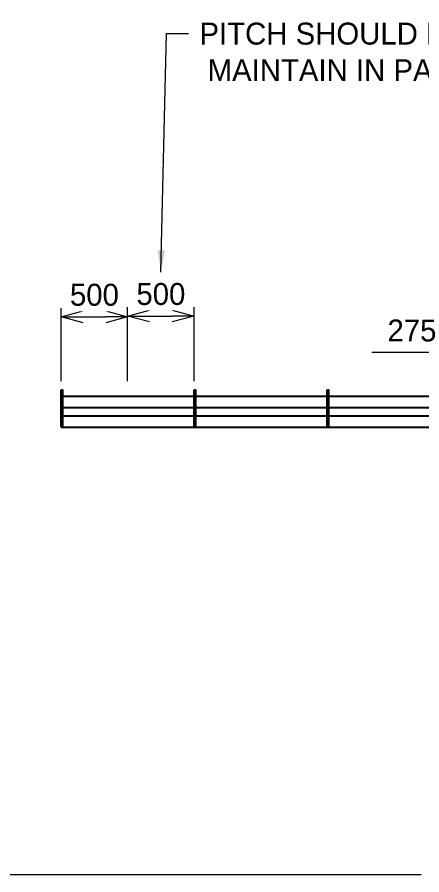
# Model space of a CAD drawing. Header units: inches. Extents: x 702888 to 852715, y 9845 to 271320.
# Drawn here: x 752045 to 755089, y 43205 to 49655 of the extents above; entities that cross this region are included whole.
import ezdxf

# ---------------------------------------------------------------- set-up
doc = ezdxf.new("R2010")
doc.units = ezdxf.units.IN
doc.header["$MEASUREMENT"] = 0
doc.header["$PDMODE"] = 34
doc.linetypes.add('CENTER', pattern=[2, 1.25, -0.25, 0.25, -0.25])
doc.layers.get('0').update_dxf_attribs({"lineweight": 5})
doc.layers.get('Defpoints').update_dxf_attribs({"lineweight": 5})
for name, color, linetype, lineweight in [('1', 252, 'Continuous', 9), ('AIR PIPE', 120, 'Continuous', 5), ('chain', 2, 'Continuous', 5)]:
    doc.layers.add(name, color=color, linetype=linetype, lineweight=lineweight)
doc.layers.add('Conveyor_PF 1', color=30, linetype='Continuous')
doc.dimstyles.new('D1', dxfattribs={"dimscale": 66, "dimtxt": 2.5, "dimasz": 2.5, "dimexe": 1, "dimexo": 1, "dimgap": 1.25, "dimtad": 1, "dimdec": 0, "dimdsep": 46, "dimtxsty": 'Standard', "dimblk": 'OPEN30', "dimcen": 2.5, "dimclrd": 150, "dimclre": 150, "dimclrt": 140, "dimadec": 0, "dimazin": 0, "dimtfac": 1, "dimtdec": 0, "dimtmove": 0, "dimatfit": 3, "dimfxl": 1, "dimtfill": 1, "dimlwd": 13, "dimlwe": 13, "dimarcsym": 0})

# ---------------------------------------------------------------- blocks, each defined once
blk = doc.blocks.new('A$C67e8cd4e')
at = {"layer": 'Conveyor_PF 1'}
for p, q in [((6000, 229.9, 29355.5), (0, 229.9, 29355.5)), ((6000, 144.9, 29355.5), (0, 144.9, 29355.5)), ((0, 85), (6000, 85)), ((0, 4.9), (0, 0)), ((0, 0), (6000, 0)), ((6000, 4.9), (6000, 0))]:
    blk.add_line(p, q, dxfattribs=at)
for points in [[(0, 279.9), (10, 279.9), (10, 4.9), (0, 4.9)], [(1000, 279.9), (1010, 279.9), (1010, 4.9), (1000, 4.9)], [(2000, 279.9), (2010, 279.9), (2010, 4.9), (2000, 4.9)], [(3000, 279.9), (3010, 279.9), (3010, 4.9), (3000, 4.9)], [(4000, 279.9), (4010, 279.9), (4010, 4.9), (4000, 4.9)], [(5000, 279.9), (5010, 279.9), (5010, 4.9), (5000, 4.9)], [(5990, 279.9), (6000, 279.9), (6000, 4.9), (5990, 4.9)]]:
    blk.add_lwpolyline(points, close=True, dxfattribs=at)
blk = doc.blocks.new('_Open30')
at = {"color": 0, "linetype": 'ByBlock', "lineweight": -2}
for p, q in [((-1, 0.268), (0, 0)), ((0, 0), (-1, -0.268)), ((0, 0), (-1, 0))]:
    blk.add_line(p, q, dxfattribs=at)
blk = doc.blocks.new('*D280')
at = {"color": 150, "lineweight": 13, "ltscale": 20, "transparency": 16777216}
for p, q in [((752375.8, 46917.6), (752375.8, 47467.3)), ((752875.8, 46917.6), (752875.8, 47467.3)), ((752540.8, 47401.3), (752710.8, 47401.3))]:
    blk.add_line(p, q, dxfattribs=at)
at = {"layer": 'Defpoints', "color": 0, "ltscale": 20, "transparency": 16777216}
for p in [(752875.8, 47401.3), (752375.8, 46851.6, 29355.5), (752875.8, 46851.6, 29355.5)]:
    blk.add_point(p, dxfattribs=at)
at = {"color": 150, "lineweight": 13, "ltscale": 20, "transparency": 16777216, "xscale": 165, "yscale": 165, "zscale": 165, "rotation": 180}
blk.add_blockref('_Open30', (752375.8, 47401.3), dxfattribs=at)
at = {"color": 150, "lineweight": 13, "ltscale": 20, "transparency": 16777216, "xscale": 165, "yscale": 165, "zscale": 165}
blk.add_blockref('_Open30', (752875.8, 47401.3), dxfattribs=at)
at = {"color": 140, "ltscale": 20, "transparency": 16777216, "insert": (752625.8, 47566.3), "char_height": 165, "attachment_point": 5, "bg_fill": 3, "box_fill_scale": 1.25, "bg_fill_color": 256, "bg_fill_true_color": 13158600, "bg_fill_transparency": 0}
blk.add_mtext('500', dxfattribs=at)
blk = doc.blocks.new('*D281')
at = {"color": 150, "lineweight": 13, "ltscale": 20, "transparency": 16777216}
for p, q in [((752875.8, 46917.6), (752875.8, 47473)), ((753375.8, 46917.6), (753375.8, 47473)), ((753040.8, 47407), (753210.8, 47407))]:
    blk.add_line(p, q, dxfattribs=at)
at = {"layer": 'Defpoints', "color": 0, "ltscale": 20, "transparency": 16777216}
for p in [(753375.8, 47407), (752875.8, 46851.6, 29355.5), (753375.8, 46851.6, 29355.5)]:
    blk.add_point(p, dxfattribs=at)
at = {"color": 150, "lineweight": 13, "ltscale": 20, "transparency": 16777216, "xscale": 165, "yscale": 165, "zscale": 165, "rotation": 180}
blk.add_blockref('_Open30', (752875.8, 47407), dxfattribs=at)
at = {"color": 150, "lineweight": 13, "ltscale": 20, "transparency": 16777216, "xscale": 165, "yscale": 165, "zscale": 165}
blk.add_blockref('_Open30', (753375.8, 47407), dxfattribs=at)
at = {"color": 140, "ltscale": 20, "transparency": 16777216, "insert": (753125.8, 47572), "char_height": 165, "attachment_point": 5, "bg_fill": 3, "box_fill_scale": 1.25, "bg_fill_color": 256, "bg_fill_true_color": 13158600, "bg_fill_transparency": 0}
blk.add_mtext('500', dxfattribs=at)
blk = doc.blocks.new('*D282')
at = {"layer": 'AIR PIPE', "color": 150, "lineweight": 13, "transparency": 16777216}
for p, q in [((755646.5, 46459.8), (755646.5, 47198.6)), ((755921.5, 46459.8), (755921.5, 47198.6)), ((755481.5, 47132.6), (754711.5, 47132.6)), ((755921.5, 47132.6), (755646.5, 47132.6)), ((756086.5, 47132.6), (756251.5, 47132.6))]:
    blk.add_line(p, q, dxfattribs=at)
at = {"layer": 'Defpoints', "color": 0, "transparency": 16777216}
for p in [(755646.5, 47132.6), (755646.5, 46393.8), (755921.5, 46393.8)]:
    blk.add_point(p, dxfattribs=at)
at = {"layer": 'AIR PIPE', "color": 150, "lineweight": 13, "transparency": 16777216, "xscale": 165, "yscale": 165, "zscale": 165}
blk.add_blockref('_Open30', (755646.5, 47132.6), dxfattribs=at)
at = {"layer": 'AIR PIPE', "color": 150, "lineweight": 13, "transparency": 16777216, "xscale": 165, "yscale": 165, "zscale": 165, "rotation": 180}
blk.add_blockref('_Open30', (755921.5, 47132.6), dxfattribs=at)
at = {"layer": 'AIR PIPE', "color": 140, "transparency": 16777216, "insert": (755014, 47297.6), "char_height": 165, "attachment_point": 5, "bg_fill": 3, "box_fill_scale": 1.25, "bg_fill_color": 256, "bg_fill_true_color": 13158600, "bg_fill_transparency": 0}
blk.add_mtext('275', dxfattribs=at)

msp = doc.modelspace()

# ---------------------------------------------------------------- linework, layer by layer
at = {"layer": '1', "linetype": 'CENTER', "ltscale": 0.5}
msp.add_line((755086.421, 43205.132, -14447.486), (737063.313, 43205.132, -14447.486), dxfattribs=at)

# ---------------------------------------------------------------- block references
at = {"layer": 'chain', "color": 1}
msp.add_blockref('A$C67e8cd4e', (752375.838, 46571.717, 29355.497), dxfattribs=at)

# ---------------------------------------------------------------- leaders
at = {"ltscale": 20, "annotation_type": 0, "has_hookline": 1, "hookline_direction": 0, "text_width": 4070}
msp.add_leader([(753125.838, 47737.325), (753168.544, 49531.268), (753333.544, 49531.268)], dimstyle='D1', override={"dimgap": 1.25, "dimtad": 0}, dxfattribs=at)

# ---------------------------------------------------------------- next in the draw order: texts
at = {"color": 140, "ltscale": 20, "insert": (753416.044, 49613.768), "char_height": 165, "attachment_point": 1, "bg_fill": 3, "box_fill_scale": 1.25, "bg_fill_color": 256, "bg_fill_true_color": 13158600, "bg_fill_transparency": 0}
msp.add_mtext('PITCH SHOULD BE\\P MAINTAIN IN PARALAL TRACK', dxfattribs=at)

# ---------------------------------------------------------------- next in the draw order: dimensions: what is measured, and where the dimension line sits
at = {"ltscale": 20}
dim = msp.add_linear_dim(base=(752875.838, 47401.292), p1=(752375.838, 46851.572, 29355.497), p2=(752875.838, 46851.572, 29355.497), dimstyle='D1', dxfattribs=at)
dim.commit()
dim.dimension.update_dxf_attribs({"geometry": '*D280', "text_midpoint": (752625.838, 47401.292), "dimtype": 160})
at = {"layer": 'AIR PIPE'}
dim = msp.add_linear_dim(base=(755646.489, 47132.556), p1=(755921.489, 46393.822), p2=(755646.489, 46393.822), dimstyle='D1', dxfattribs=at)
dim.commit()
dim.dimension.update_dxf_attribs({"geometry": '*D282', "text_midpoint": (755013.989, 47297.556)})

# ---------------------------------------------------------------- next in the draw order: dimensions: what is measured, and where the dimension line sits
at = {"ltscale": 20}
dim = msp.add_linear_dim(base=(753375.838, 47406.954), p1=(752875.838, 46851.572, 29355.497), p2=(753375.838, 46851.572, 29355.497), dimstyle='D1', dxfattribs=at)
dim.commit()
dim.dimension.update_dxf_attribs({"geometry": '*D281', "text_midpoint": (753125.838, 47406.954), "dimtype": 160})

doc.saveas('drawing.dxf')
